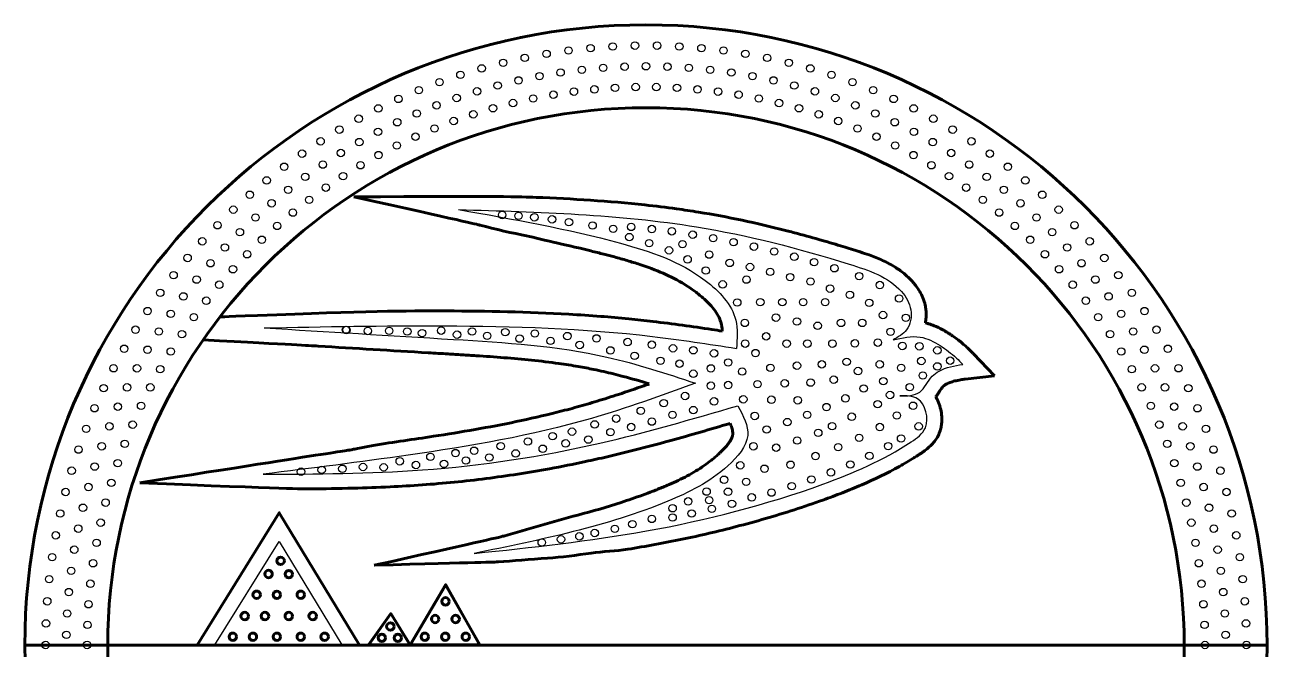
# Model space of a CAD drawing. Header units: inches. Extents: x 3862 to 102119, y -16634 to 4402.
# Drawn here: x 6555 to 8053, y 1568 to 2321 of the extents above; entities that cross this region are included whole.
import ezdxf

# ---------------------------------------------------------------- set-up
doc = ezdxf.new("R2010")
doc.units = ezdxf.units.IN
doc.header["$MEASUREMENT"] = 0
doc.layers.add('den', color=2, linetype='Continuous')
doc.layers.add('khungsat', color=10, linetype='Continuous', lineweight=60)
doc.layers.add('nui', color=90, linetype='Continuous', lineweight=60)

msp = doc.modelspace()

# ---------------------------------------------------------------- linework, layer by layer
for centre in [(7210.7, 2290.4), (7237.3, 2293.3), (7264, 2295.3), (7290.8, 2296.3), (7317.5, 2296.3), (7344.3, 2295.3), (7371, 2293.3), (7397.6, 2290.4), (7131.8, 2275.6), (7157.9, 2281.5), (7184.2, 2286.4), (7424, 2286.4), (7450.3, 2281.5), (7476.5, 2275.6), (7080.3, 2261), (7105.9, 2268.8), (7175.7, 2259.5), (7201.1, 2263.8), (7226.8, 2267.1), (7252.5, 2269.5), (7278.3, 2270.9), (7304.1, 2271.4), (7330, 2270.9), (7355.8, 2269.5), (7381.5, 2267.1), (7407.1, 2263.8), (7432.6, 2259.5), (7502.3, 2268.8), (7527.9, 2261), (7055, 2252.2), (7125.2, 2248.1), (7150.3, 2254.3), (7241.9, 2243.5), (7266.8, 2245.4), (7291.7, 2246.3), (7316.6, 2246.3), (7341.5, 2245.4), (7366.3, 2243.5), (7457.9, 2254.3), (7483, 2248.1), (7553.2, 2252.2), (7005.5, 2232), (7030.1, 2242.5), (7075.8, 2233.1), (7100.4, 2241.1), (7168, 2232.5), (7192.5, 2237.1), (7217.2, 2240.8), (7391.1, 2240.8), (7415.8, 2237.1), (7440.3, 2232.5), (7507.9, 2241.1), (7532.5, 2233.1), (7578.2, 2242.5), (7602.8, 2232), (6981.3, 2220.5), (7027.6, 2214.4), (7051.5, 2224.2), (7095.8, 2213.4), (7119.6, 2220.7), (7143.7, 2227), (7464.6, 2227), (7488.7, 2220.7), (7512.5, 2213.4), (7556.7, 2224.2), (7580.7, 2214.4), (7627, 2220.5), (6957.6, 2208.1), (7004.1, 2203.8), (7072.2, 2205.3), (7536, 2205.3), (7604.2, 2203.8), (7650.7, 2208.1), (6934.3, 2194.9), (6980.9, 2192.2), (7026.1, 2186.4), (7049, 2196.3), (7559.3, 2196.3), (7582.2, 2186.4), (7627.3, 2192.2), (7674, 2194.9), (6911.6, 2180.8), (6958.3, 2179.9), (7003.6, 2175.7), (7604.7, 2175.7), (7650, 2179.9), (7696.7, 2180.8), (6889.3, 2165.9), (6936, 2166.7), (6981.5, 2164.2), (7626.8, 2164.2), (7672.2, 2166.7), (7718.9, 2165.9), (6867.7, 2150.1), (6914.3, 2152.7), (6938.7, 2138.8), (6959.8, 2151.9), (7648.4, 2151.9), (7669.6, 2138.8), (7694, 2152.7), (7740.6, 2150.1), (6846.6, 2133.6), (6893.1, 2137.9), (6918, 2124.9), (7690.3, 2124.9), (7715.1, 2137.9), (7761.7, 2133.6), (6826.2, 2116.3), (6872.5, 2122.3), (6897.8, 2110.2), (7710.5, 2110.2), (7735.8, 2122.3), (7782.1, 2116.3), (6806.4, 2098.3), (6852.5, 2106), (6878.2, 2094.8), (7730.1, 2094.8), (7755.8, 2106), (7801.9, 2098.3), (6787.3, 2079.5), (6833.1, 2088.9), (6859.2, 2078.7), (7749.1, 2078.7), (7775.2, 2088.9), (7821, 2079.5), (6814.3, 2071.1), (7794, 2071.1), (6768.9, 2060.1), (6796.2, 2052.7), (6840.8, 2062), (7767.5, 2062), (7812.1, 2052.7), (7839.4, 2060.1), (6751.2, 2040), (6778.8, 2033.6), (6823, 2044.5), (7785.3, 2044.5), (7829.5, 2033.6), (7857, 2040), (6734.3, 2019.2), (6805.9, 2026.4), (7802.4, 2026.4), (7873.9, 2019.2), (6762.1, 2013.9), (6789.4, 2007.7), (7818.9, 2007.7), (7846.2, 2013.9), (6718.2, 1997.9), (6746.1, 1993.6), (7862.1, 1993.6), (7890.1, 1997.9), (6702.9, 1975.9), (6773.7, 1988.4), (7834.6, 1988.4), (7905.4, 1975.9), (6730.9, 1972.6), (6758.7, 1968.5), (7849.6, 1968.5), (7877.3, 1972.6), (6688.4, 1953.4), (6716.5, 1951.2), (6744.4, 1948), (7863.9, 1948), (7891.7, 1951.2), (7919.9, 1953.4), (6674.7, 1930.4), (6702.9, 1929.2), (7905.3, 1929.2), (7933.6, 1930.4), (6730.9, 1927.1), (7877.4, 1927.1), (6661.9, 1906.9), (6690.1, 1906.8), (6718.2, 1905.7), (7890.1, 1905.7), (7918.1, 1906.8), (7946.4, 1906.9), (6678.2, 1883.8), (6706.2, 1883.8), (7902, 1883.8), (7930.1, 1883.8), (6650, 1882.9), (7958.3, 1882.9), (6638.9, 1858.6), (6667.1, 1860.5), (6695.1, 1861.5), (7913.1, 1861.5), (7941.2, 1860.5), (7969.3, 1858.6), (6684.9, 1838.8), (7923.4, 1838.8), (6628.8, 1833.8), (6656.9, 1836.8), (7951.4, 1836.8), (7979.5, 1833.8), (6647.6, 1812.7), (6675.4, 1815.7), (7932.9, 1815.7), (7960.7, 1812.7), (6619.6, 1808.7), (7988.7, 1808.7), (6611.3, 1783.2), (6639.1, 1788.2), (6666.9, 1792.3), (7941.4, 1792.3), (7969.2, 1788.2), (7997, 1783.2), (6659.2, 1768.6), (7949.1, 1768.6), (6604, 1757.5), (6631.6, 1763.5), (7976.7, 1763.5), (8004.3, 1757.5), (6625, 1738.5), (6652.3, 1744.7), (7955.9, 1744.7), (7983.3, 1738.5), (6597.6, 1731.5), (6646.4, 1720.5), (7961.9, 1720.5), (8010.6, 1731.5), (6592.2, 1705.2), (6619.3, 1713.3), (7989, 1713.3), (8016.1, 1705.2), (6641.4, 1696.1), (7966.9, 1696.1), (6587.8, 1678.8), (6614.5, 1687.9), (7993.7, 1687.9), (8020.5, 1678.8), (6610.7, 1662.4), (6637.2, 1671.5), (7971, 1671.5), (7997.5, 1662.4), (6584.3, 1652.3), (6634, 1646.8), (7974.2, 1646.8), (8023.9, 1652.3), (6607.9, 1636.7), (8000.4, 1636.7), (6581.9, 1625.6), (6631.7, 1622), (7976.5, 1622), (8026.4, 1625.6), (6580.4, 1598.9), (6606, 1610.9), (8002.3, 1610.9), (8027.9, 1598.9), (6605, 1585.1), (6630.4, 1597.1), (7977.9, 1597.1), (8003.3, 1585.1), (6579.9, 1572.8), (6629.9, 1572.9), (7978.4, 1572.8), (8028.4, 1572.9)]:
    msp.add_circle(centre, 4.5)
at = {"linetype": 'ByBlock'}
for centre in [(7130.6, 2091.9), (7150.3, 2090.8), (7169.5, 2089.1), (7190.8, 2086.6), (7211.2, 2083.2), (7239.7, 2079.2), (7264.6, 2075.2), (7284, 2065.2), (7286.2, 2077.5), (7311.2, 2074.9), (7335.3, 2072.2), (7360.5, 2068.1), (7385.2, 2063.9), (7308, 2057.9), (7331.9, 2049.2), (7348.1, 2056.7), (7409.8, 2059.1), (7434.3, 2053.7), (7354.3, 2038.3), (7380.3, 2044.1), (7405.1, 2034), (7458.7, 2047.8), (7483, 2041.5), (7506.9, 2034.9), (7376.2, 2024.8), (7429.6, 2029.1), (7453.9, 2023.2), (7531.4, 2027.6), (7396.6, 2008.1), (7425.3, 2013.9), (7478.1, 2016.9), (7502.6, 2011.6), (7561.2, 2018.1), (7586.2, 2007.3), (7526.2, 2003), (7550.1, 1995.5), (7609.4, 1991.1), (7414.2, 1986.3), (7442, 1986.6), (7468.6, 1986.6), (7493.7, 1986.6), (7520.3, 1986.6), (7573.4, 1985.9), (7423.3, 1961.6), (7460.9, 1968), (7486.2, 1963.3), (7539.4, 1961.6), (7565, 1961.6), (7590, 1971.1), (7617.5, 1967.8), (6942, 1953.2), (6942.8, 1953.1), (6968.6, 1951.9), (6994.3, 1952), (7016.2, 1951.2), (7034, 1949.3), (7057.1, 1952.3), (7076.2, 1947.4), (7094.3, 1951.2), (7112.5, 1946), (7134.4, 1950.5), (7170, 1948.8), (7209.3, 1945.7), (7449.1, 1945.4), (7511.2, 1958.2), (7599.1, 1950.9), (7151.7, 1942.7), (7188.9, 1939.9), (7224.2, 1935), (7244.4, 1942.9), (7281.9, 1938.5), (7311.2, 1935.3), (7336.7, 1930.9), (7361.2, 1928.6), (7423.7, 1936.6), (7473.8, 1936.6), (7498.8, 1936.6), (7529, 1936.6), (7556.1, 1936.9), (7583.8, 1937.8), (7613.4, 1933.8), (7633.9, 1933.4), (7261.2, 1928.4), (7290.4, 1921.9), (7321.6, 1915.9), (7386.2, 1924.9), (7403.2, 1913.9), (7436.2, 1925.2), (7546.2, 1914.7), (7636.2, 1915.6), (7655.6, 1928.5), (7671, 1916), (7344.6, 1912.4), (7361.2, 1900.3), (7382.4, 1906.7), (7420.2, 1902.9), (7454.2, 1907.4), (7486.2, 1910), (7516.2, 1911.6), (7559.9, 1903.5), (7586.1, 1911.6), (7611.9, 1907.4), (7655.6, 1909.1), (7382.4, 1885.8), (7403.3, 1886.6), (7438.6, 1887.7), (7471.5, 1888.7), (7502.7, 1889.6), (7530.6, 1893.1), (7590.4, 1891.3), (7622.3, 1884.1), (7638, 1898.1), (7351.3, 1873.4), (7421.5, 1869.4), (7455.4, 1868.9), (7544.7, 1870.5), (7566.7, 1882.4), (7598.5, 1874.6), (7297.8, 1855.5), (7325.5, 1864.8), (7361.2, 1856.4), (7386.2, 1866.9), (7487.2, 1868.2), (7521.9, 1860), (7583.6, 1863.5), (7626.3, 1861.6), (7242.2, 1839.1), (7268.2, 1846.1), (7311.2, 1842.5), (7336.1, 1850.6), (7435.3, 1849.3), (7474.6, 1841.9), (7498.5, 1850.6), (7552.3, 1848.4), (7606.7, 1849.8), (7191.5, 1824.9), (7214.9, 1830.3), (7261.2, 1829.7), (7286.2, 1835.9), (7449.7, 1832.9), (7511.9, 1828.9), (7528.6, 1836.9), (7586.2, 1835.9), (7633, 1836.7), (7128.9, 1812.8), (7161.7, 1818.5), (7179.6, 1809.7), (7207.2, 1816.2), (7234.6, 1820.8), (7433.7, 1812.7), (7461.2, 1811), (7486.5, 1819.6), (7535.9, 1811.6), (7561.2, 1822.9), (7596.2, 1812.9), (7611.8, 1822.1), (7007.1, 1794.6), (7044.1, 1799.9), (7074.4, 1804.5), (7086.9, 1795.5), (7096.8, 1807.3), (7115.1, 1799.1), (7146.9, 1804.1), (7508.6, 1800.9), (7573.6, 1801.1), (6888, 1782), (6912.9, 1784.2), (6937.9, 1785.6), (6962.8, 1787.7), (6987.7, 1787.3), (7026.6, 1790.1), (7060.5, 1791.4), (7417.8, 1789.7), (7447, 1785.6), (7478.5, 1790.4), (7527.2, 1781.2), (7550.6, 1790.7), (7398.3, 1772.3), (7424.9, 1769.8), (7479.9, 1764.5), (7503.6, 1772.6), (7377.2, 1758), (7403.1, 1757.8), (7431.7, 1751), (7455.5, 1756.8), (7336.2, 1737.9), (7355, 1746.2), (7380.4, 1747.6), (7383.5, 1737.2), (7407.8, 1743.3), (7311.2, 1725), (7336.2, 1726.7), (7359.2, 1731.6), (7223.8, 1704), (7242.3, 1708), (7266.5, 1713), (7287.7, 1718.7), (7178.4, 1696.6), (7201.6, 1700.4)]:
    msp.add_circle(centre, 4.5, dxfattribs=at)
at = {"layer": 'den', "linetype": 'ByBlock'}
msp.add_line((6783.9, 1572.8), (6933.9, 1572.8), dxfattribs=at)
at = {"layer": 'den'}
msp.add_lwpolyline([(6784.1, 1572.9), (6861.6, 1697.9), (6937.4, 1572.9)], close=True, dxfattribs=at)
for points in [[(7078, 2098.4), (7273.4, 2057.8), (7375.7, 2012.7), (7412.4, 1964.9), (7413.3, 1930.9)], [(7078, 2098.4), (7365.2, 2077.5), (7549.4, 2032.5), (7612.3, 1999.4), (7623.6, 1977.3), (7618.3, 1953.2), (7602.2, 1941.1)], [(6843.4, 1955.6), (7060.1, 1958.1), (7311.8, 1945.3), (7413.3, 1930.9)], [(6843.4, 1955.6), (7071.9, 1941.7), (7257, 1920.4), (7363.7, 1888.9)], [(7602.2, 1941.1), (7634.9, 1944.5), (7658.9, 1934.3), (7678.6, 1919.2), (7686.2, 1911.6)], [(7610.4, 1873.4), (7634.3, 1878.1), (7649.4, 1897.2), (7657.6, 1903.4), (7686.2, 1911.6)], [(7363.7, 1888.9), (7238.3, 1846.3), (7017.3, 1802), (6842.4, 1779)], [(7096.7, 1683.3), (7304.8, 1710.5), (7517.4, 1766.9), (7624.1, 1818), (7641.1, 1835.1), (7631.7, 1870), (7610.4, 1873.4)], [(6842.4, 1779), (7034.4, 1784.1), (7248.5, 1816.5), (7414.9, 1861.6)], [(7414.9, 1861.6), (7426.8, 1825.8), (7402.9, 1789.2), (7330.4, 1746.3), (7096.7, 1683.3)]]:
    msp.add_spline(points, degree=3, dxfattribs=at)
at = {"layer": 'khungsat'}
for p, q in [((7699.1, 1924.2), (7724.4, 1897.9)), ((7724.4, 1897.9), (7689.2, 1893.9)), ((8053.4, 1572.8), (6554.9, 1572.8)), ((6958.5, 1572.8), (6969.3, 1572.8))]:
    msp.add_line(p, q, dxfattribs=at)
msp.add_lwpolyline([(6762.9, 1572.8), (6861.8, 1732.4), (6958.5, 1572.8)], dxfattribs=at)
for points in [[(7019.8, 1572.8), (7062.5, 1645.5), (7103.9, 1572.8)], [(7019.8, 1572.9), (7062.4, 1645.4), (7103.8, 1572.9)], [(6969.3, 1572.8), (6996.2, 1610.7), (7019.8, 1572.8)], [(6969.4, 1572.9), (6996.2, 1610.7), (7019.8, 1572.9)]]:
    msp.add_lwpolyline(points, close=True, dxfattribs=at)
for radius in [749.2, 649.2]:
    msp.add_circle((7304.1, 1572.2), radius, dxfattribs=at)
for points, knots in [([(6951.7, 2113.7), (7132.2, 2114.8), (7151.9, 2113.9), (7215.4, 2111.4), (7259.3, 2108.7), (7315.6, 2102.6), (7328.3, 2101), (7349.9, 2098.1), (7358.7, 2096.7), (7385.2, 2092.5), (7402.6, 2089.2), (7437.5, 2081.8), (7454.9, 2077.7), (7477.2, 2072), (7482.1, 2070.8), (7496.8, 2066.8), (7506.6, 2064.1), (7520.9, 2060), (7525.2, 2058.7), (7533.6, 2056.2), (7537.7, 2055), (7545.1, 2052.7), (7548.5, 2051.6), (7553.7, 2050), (7555.4, 2049.5), (7558.9, 2048.4), (7560.7, 2047.8), (7566, 2046.1), (7569.6, 2044.9), (7578.6, 2041.7), (7584, 2039.5), (7594.8, 2034.6), (7600.2, 2031.8), (7609.3, 2025.9), (7613.2, 2023.2), (7618.5, 2018.6), (7620.2, 2017.1), (7622.8, 2014.4), (7623.9, 2013.4), (7625.7, 2011.3), (7626.6, 2010.3), (7628.2, 2008.4), (7629, 2007.3), (7631.4, 2004.2), (7632.9, 2001.9), (7635.7, 1997.1), (7637, 1994.5), (7639.2, 1989.1), (7640.2, 1986.2), (7641.1, 1982.2), (7641.2, 1981.2), (7641.7, 1978.2), (7641.9, 1976.2), (7642.1, 1972.1), (7642.1, 1970.1), (7641.8, 1965.9), (7641.5, 1963.8), (7641.1, 1961.6)], [33.696295, 33.696295, 33.696295, 33.696295, 92.017578, 92.017578, 222.366316, 222.366316, 260.720264, 260.720264, 287.37139, 287.37139, 340.673643, 340.673643, 393.975895, 393.975895, 408.951609, 408.951609, 438.903037, 438.903037, 452.170444, 452.170444, 464.36214, 464.36214, 474.669495, 474.669495, 479.88109, 479.88109, 485.092686, 485.092686, 495.515878, 495.515878, 511.148136, 511.148136, 526.780393, 526.780393, 538.562268, 538.562268, 543.964357, 543.964357, 547.577501, 547.577501, 550.563359, 550.563359, 553.549218, 553.549218, 559.520934, 559.520934, 565.492651, 565.492651, 571.464368, 571.464368, 573.386604, 573.386604, 577.231076, 577.231076, 581.075548, 581.075548, 585.231432, 585.231432, 585.231432, 585.231432]), ([(6951.7, 2113.7), (7082.1, 2085), (7100, 2080.6), (7121.8, 2074.8), (7144.3, 2069.8), (7167.8, 2065.3), (7186.8, 2060.3), (7202.4, 2056.7), (7220.1, 2052.8), (7242.9, 2047.2), (7248.1, 2045.9), (7257.6, 2043.4), (7261.8, 2042.3), (7268.6, 2040.5), (7271.2, 2039.8), (7276.4, 2038.3), (7279, 2037.6), (7286.6, 2035.3), (7291.7, 2033.8), (7306.3, 2029), (7315.7, 2025.5), (7333.8, 2017.6), (7342.5, 2013.1), (7353.4, 2006.3), (7355.9, 2004.7), (7360.1, 2001.8), (7361.7, 2000.7), (7365, 1998.3), (7366.5, 1997), (7369.6, 1994.6), (7371.1, 1993.3), (7375.5, 1989.5), (7378.3, 1986.9), (7383.3, 1981.6), (7385.5, 1978.9), (7389.4, 1973.5), (7391, 1970.8), (7392.8, 1967), (7393.3, 1965.8), (7394.2, 1963.4), (7394.6, 1962), (7395.3, 1959.4), (7395.5, 1957.9), (7395.9, 1954.9), (7396, 1953.4), (7396.1, 1951.7)], [16.194959, 16.194959, 16.194959, 16.194959, 28.152315, 28.152315, 84.456945, 84.456945, 111.954813, 111.954813, 166.950548, 166.950548, 183.404421, 183.404421, 196.800465, 196.800465, 205.020267, 205.020267, 213.24007, 213.24007, 229.679675, 229.679675, 261.495952, 261.495952, 293.31223, 293.31223, 302.907643, 302.907643, 309.46233, 309.46233, 315.733431, 315.733431, 322.004533, 322.004533, 334.546736, 334.546736, 347.088939, 347.088939, 359.631142, 359.631142, 365.106876, 365.106876, 371.628761, 371.628761, 378.150646, 378.150646, 384.407597, 384.407597, 384.407597, 384.407597]), ([(6790.3, 1968.8), (6790.3, 1968.8), (6790.3, 1968.8), (6965.3, 1975.8), (7014.3, 1976.3), (7112.5, 1975.9), (7161.8, 1974.9), (7223.9, 1971.3), (7236.7, 1970.5), (7260.8, 1968.6), (7272.1, 1967.6), (7293, 1965.6), (7302.7, 1964.5), (7324.4, 1962), (7336.2, 1960.4), (7359.9, 1957.2), (7371.7, 1955.4), (7387.7, 1953), (7391.9, 1952.4), (7396.1, 1951.7)], [22.338306, 22.338306, 22.338306, 22.338306, 73.317212, 73.317212, 219.951637, 219.951637, 366.586062, 366.586062, 404.792822, 404.792822, 438.268496, 438.268496, 467.271946, 467.271946, 502.801362, 502.801362, 538.330777, 538.330777, 551.095441, 551.095441, 551.095441, 551.095441]), ([(7641.1, 1961.6), (7642.4, 1961.3), (7643.7, 1961), (7647.3, 1959.9), (7649.6, 1959.1), (7655.2, 1956.9), (7658.4, 1955.3), (7662.9, 1952.9), (7664.2, 1952.1), (7666.4, 1950.8), (7667.3, 1950.3), (7669.1, 1949.1), (7670.1, 1948.5), (7671.9, 1947.3), (7672.9, 1946.7), (7675.7, 1944.8), (7677.5, 1943.5), (7682.9, 1939.4), (7686.4, 1936.5), (7690.5, 1932.8), (7691.2, 1932.1), (7692.6, 1930.7), (7693.3, 1930), (7695.4, 1928), (7696.7, 1926.6), (7698.3, 1925), (7698.7, 1924.6), (7699.1, 1924.2)], [35.195682, 35.195682, 35.195682, 35.195682, 38.14543, 38.14543, 43.471716, 43.471716, 52.101338, 52.101338, 55.968428, 55.968428, 58.608594, 58.608594, 61.566988, 61.566988, 64.525381, 64.525381, 70.442168, 70.442168, 82.275741, 82.275741, 84.917384, 84.917384, 87.559026, 87.559026, 92.842311, 92.842311, 94.449641, 94.449641, 94.449641, 94.449641]), ([(6769.8, 1941), (6882.4, 1935.2), (6895.5, 1934.4), (6952.9, 1930.9), (6997.2, 1928.3), (7049.5, 1925.1), (7057.5, 1924.6), (7071.1, 1923.8), (7076.7, 1923.4), (7088, 1922.7), (7093.6, 1922.4), (7110.5, 1921.3), (7121.7, 1920.5), (7155.1, 1917.9), (7177.2, 1915.7), (7206.9, 1911.5), (7214.7, 1910.3), (7228.7, 1907.9), (7235, 1906.7), (7245.2, 1904.6), (7249.2, 1903.8), (7260.9, 1901.1), (7268.7, 1899.2), (7287, 1894.3), (7297.5, 1891.2), (7308, 1888)], [27.031062, 27.031062, 27.031062, 27.031062, 66.581017, 66.581017, 199.74305, 199.74305, 223.537563, 223.537563, 240.438186, 240.438186, 257.338809, 257.338809, 291.140055, 291.140055, 358.742548, 358.742548, 382.990504, 382.990504, 402.833196, 402.833196, 415.278708, 415.278708, 440.169731, 440.169731, 473.683861, 473.683861, 473.683861, 473.683861]), ([(7653.6, 1872.4), (7654, 1872.9), (7654.3, 1873.3), (7655.4, 1874.8), (7656.1, 1875.9), (7657.5, 1877.9), (7658.1, 1878.8), (7659.2, 1880.6), (7659.8, 1881.3), (7660.7, 1882.7), (7661.2, 1883.3), (7661.7, 1884), (7661.9, 1884.2), (7662.1, 1884.5), (7662.2, 1884.6), (7662.4, 1884.8), (7662.5, 1884.9), (7662.6, 1885), (7662.7, 1885.1), (7662.9, 1885.3), (7663.1, 1885.5), (7663.7, 1885.9), (7664.1, 1886.3), (7665.1, 1887), (7665.7, 1887.3), (7667.7, 1888.5), (7669.2, 1889.1), (7672.7, 1890.4), (7674.6, 1891), (7678.9, 1892), (7681.2, 1892.5), (7685.4, 1893.3), (7687.3, 1893.6), (7689.2, 1893.9)], [31.94923, 31.94923, 31.94923, 31.94923, 33.051147, 33.051147, 36.228531, 36.228531, 39.405915, 39.405915, 42.583299, 42.583299, 45.760683, 45.760683, 47.291656, 47.291656, 48.297198, 48.297198, 49.129174, 49.129174, 49.961151, 49.961151, 51.625104, 51.625104, 54.953009, 54.953009, 58.900985, 58.900985, 66.919408, 66.919408, 74.937832, 74.937832, 82.956256, 82.956256, 88.679867, 88.679867, 88.679867, 88.679867]), ([(7308, 1888), (7305.9, 1887.2), (7303.8, 1886.5), (7291.4, 1882.1), (7281.2, 1878.7), (7262.4, 1872.5), (7253.9, 1869.8), (7237.3, 1864.7), (7229.2, 1862.4), (7213.1, 1857.9), (7205, 1855.8), (7180.6, 1849.7), (7164.2, 1845.9), (7114.7, 1835.6), (7081.2, 1829.9), (7035.8, 1822.9), (7023.9, 1821.1), (7000.1, 1817.7), (6988.1, 1816), (6949.3, 1808.8), (6950.7, 1808.9), (6948, 1808.3), (6936.6, 1806.8), (6693.4, 1768.6)], [52.720832, 52.720832, 52.720832, 52.720832, 59.503753, 59.503753, 92.319643, 92.319643, 119.655442, 119.655442, 145.252697, 145.252697, 170.849953, 170.849953, 222.044463, 222.044463, 324.433484, 324.433484, 360.610575, 360.610575, 396.787667, 396.787667, 469.14185, 469.14185, 509.064115, 509.064115, 509.064115, 509.064115]), ([(6976.3, 1669.1), (7104.5, 1672.8), (7122.4, 1672.9), (7142.8, 1674.3), (7164.8, 1676.3), (7201.8, 1678.8), (7220.8, 1681.3), (7252.3, 1685.8), (7268.2, 1686.1), (7293, 1690.2), (7304, 1692), (7325.9, 1696.1), (7336.8, 1698.2), (7369.5, 1705), (7391.3, 1710.1), (7424.7, 1718.8), (7436.5, 1722), (7471.6, 1732.2), (7494.8, 1739.7), (7521.5, 1749.2), (7525.4, 1750.7), (7533.2, 1753.6), (7537.1, 1755), (7548.8, 1759.6), (7556.6, 1762.8), (7579.6, 1772.7), (7594.8, 1780), (7611.6, 1789.4), (7613.4, 1790.4), (7618.8, 1793.6), (7622.4, 1795.7), (7627.5, 1798.8), (7628.9, 1799.7), (7631.4, 1801.3), (7632.5, 1802), (7634, 1803), (7634.4, 1803.3), (7635.3, 1803.9), (7635.8, 1804.2), (7637.2, 1805.1), (7638.1, 1805.8), (7640.9, 1807.7), (7642.7, 1809.1), (7646.3, 1812.2), (7648.2, 1814), (7651.3, 1817.5), (7652.7, 1819.1), (7655.1, 1822.8), (7656.2, 1824.8), (7657.6, 1827.9), (7658, 1828.8), (7658.7, 1830.8), (7659, 1831.8), (7659.8, 1834.7), (7660.2, 1836.6), (7660.8, 1840.5), (7660.9, 1842.4), (7661, 1847.2), (7660.8, 1850.1), (7660, 1855.8), (7659.4, 1858.6), (7657.7, 1864.1), (7656.6, 1866.8), (7654.8, 1870.4), (7654.2, 1871.4), (7653.6, 1872.4)], [18.30555, 18.30555, 18.30555, 18.30555, 31.01999, 31.01999, 93.059969, 93.059969, 142.33778, 142.33778, 184.025787, 184.025787, 216.865705, 216.865705, 249.705623, 249.705623, 315.385458, 315.385458, 351.42676, 351.42676, 423.509365, 423.509365, 435.936765, 435.936765, 448.364165, 448.364165, 473.218965, 473.218965, 521.945553, 521.945553, 527.821994, 527.821994, 539.574874, 539.574874, 544.237196, 544.237196, 547.730787, 547.730787, 549.172843, 549.172843, 550.614899, 550.614899, 553.499011, 553.499011, 558.625341, 558.625341, 563.751671, 563.751671, 567.596238, 567.596238, 571.440805, 571.440805, 573.126989, 573.126989, 574.813173, 574.813173, 578.185542, 578.185542, 581.55791, 581.55791, 586.690285, 586.690285, 591.82266, 591.82266, 596.955035, 596.955035, 598.923566, 598.923566, 598.923566, 598.923566]), ([(6693.4, 1768.6), (6877.5, 1761.1), (6888.3, 1761.2), (6916.3, 1761.4), (6933.5, 1761.7), (6965.8, 1762.5), (6980.7, 1763), (7008.5, 1764.4), (7021.4, 1765.1), (7060, 1767.9), (7085.6, 1770.5), (7136.8, 1777), (7162.4, 1781), (7202.3, 1788.2), (7216.8, 1791.1), (7239.9, 1796.1), (7248.5, 1798), (7265.8, 1802), (7274.3, 1804.1), (7300, 1810.5), (7317.1, 1815), (7358, 1826.3), (7381.8, 1833.2), (7405.5, 1840.2)], [24.150991, 24.150991, 24.150991, 24.150991, 56.43125, 56.43125, 107.885138, 107.885138, 152.414723, 152.414723, 190.59011, 190.59011, 266.940885, 266.940885, 343.291659, 343.291659, 387.056699, 387.056699, 413.263054, 413.263054, 439.46941, 439.46941, 491.88212, 491.88212, 565.996142, 565.996142, 565.996142, 565.996142]), ([(7405.5, 1840.2), (7405.7, 1839.9), (7405.8, 1839.6), (7406.8, 1837.3), (7407.5, 1835.4), (7408.3, 1832.6), (7408.5, 1831.5), (7408.8, 1829.6), (7408.9, 1828.8), (7408.9, 1827.9), (7408.9, 1827.7), (7408.9, 1827.4), (7408.9, 1827.2), (7408.8, 1826.9), (7408.8, 1826.8), (7408.7, 1826.3), (7408.6, 1825.9), (7408.4, 1824.7), (7408.1, 1823.9), (7407.2, 1821.9), (7406.7, 1820.9), (7405.4, 1818.6), (7404.6, 1817.4), (7402.8, 1815), (7401.8, 1813.7), (7398.8, 1810.3), (7396.8, 1808.1), (7393.5, 1805), (7392.5, 1804.1), (7390.8, 1802.5), (7390.1, 1801.9), (7388.7, 1800.6), (7388, 1800), (7385.9, 1798.2), (7384.5, 1797.1), (7380.2, 1793.6), (7377.3, 1791.5), (7367.7, 1784.8), (7360.9, 1780.7), (7346.8, 1773.2), (7339.5, 1769.8), (7329.6, 1765.5), (7327.2, 1764.5), (7322.7, 1762.6), (7320.7, 1761.8), (7316.5, 1760.1), (7314.5, 1759.3), (7308.2, 1756.9), (7304.1, 1755.3), (7291.5, 1750.7), (7282.9, 1747.8), (7257.2, 1739.4), (7239.6, 1734.3), (7191.8, 1721.8), (7161.8, 1712.8), (7127, 1702.8), (7093.9, 1695.4), (6976.3, 1669.1)], [14.79073, 14.79073, 14.79073, 14.79073, 15.894747, 15.894747, 23.842121, 23.842121, 29.609272, 29.609272, 35.376423, 35.376423, 37.160615, 37.160615, 38.608242, 38.608242, 40.055869, 40.055869, 42.951123, 42.951123, 48.845079, 48.845079, 54.739034, 54.739034, 60.63299, 60.63299, 66.526946, 66.526946, 76.280399, 76.280399, 80.602073, 80.602073, 83.503466, 83.503466, 86.404859, 86.404859, 92.207644, 92.207644, 103.813215, 103.813215, 129.917795, 129.917795, 156.022375, 156.022375, 164.329993, 164.329993, 171.329624, 171.329624, 178.329255, 178.329255, 192.328517, 192.328517, 220.327041, 220.327041, 276.32409, 276.32409, 370.618065, 370.618065, 388.28587, 388.28587, 388.28587, 388.28587])]:
    msp.add_open_spline(points, degree=3, knots=knots, dxfattribs=at)
at = {"layer": 'nui', "linetype": 'ByBlock'}
for centre in [(6863.4, 1674.4), (6848.9, 1658.5), (6873.3, 1658.4), (6834.5, 1633.5), (6858.9, 1633.4), (6887.7, 1633.5), (7062.3, 1625.5), (6820.1, 1607.8), (6844.5, 1607.8), (6844.5, 1607.8), (6873.2, 1607.8), (6902.1, 1607.8), (7049.8, 1604.2), (7074.5, 1604.2), (6995.8, 1595.2), (6805.7, 1582.8), (6830, 1582.8), (6858.9, 1582.8), (6887.7, 1582.8), (6916.5, 1582.8), (6985.5, 1581.5), (7004.8, 1581.5), (7037.3, 1582.8), (7062, 1582.8), (7086.7, 1582.8)]:
    msp.add_circle(centre, 4.5, dxfattribs=at)

doc.saveas('drawing.dxf')
